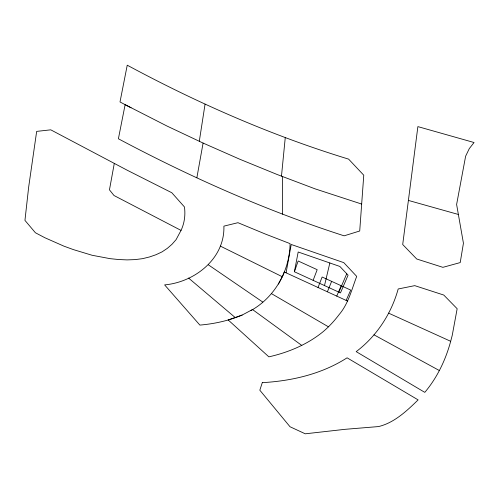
<?xml version="1.0" encoding="UTF-8"?>
<svg xmlns="http://www.w3.org/2000/svg" width="499" height="499" viewBox="0 0 499 499"><rect width="100%" height="100%" fill="white"/><g stroke="black" fill="none" stroke-linecap="round" stroke-linejoin="round"><path stroke-width="0.75" d="M361.669 204.06L359.717 230.993L344.129 235.827C266.054 210.678 190.774 177.257 118.4 138.778L125.124 104.665L166.872 125.979L203.093 143.063L239.826 159.256L277.145 174.5L315.125 188.865L361.669 204.06L363.765 175.218L348.626 159.131C271.818 135.666 197.891 103.274 127.239 65.194L120.003 101.952L131.075 107.809M281.473 176.147L285.266 137.524M408.4 200.423L417.875 126.609L474.05 142.514L469.297 148.596L465.629 156.187L456.616 204.471L463.434 243.231L460.209 262.58L442.887 267.333L416.709 258.993L402.705 244.516L408.4 200.423L458.381 214.47M199.307 141.267L205.058 104.141M196.868 177.75L203.093 143.063M286.077 272.822L291.216 244.479L343.792 262.642L356.704 276.384C351.695 289.47 348.464 303.642 339.158 314.557C334.33 320.944 328.897 326.864 322.741 331.997C307.141 344.578 288.31 352.462 268.867 356.847L228.168 319.946L242.152 315.056L252.525 309.53L301.801 345.445M114.296 163.385L109.456 189.851L113.997 195.508L181.037 230.401L176.097 239.626L172.005 244.285L167.315 248.359L162.038 251.883L156.025 254.708L149.532 256.954L142.595 258.657L135.067 259.611L127.083 259.898L118.7 259.536L110.079 258.657L92.103 255.27L73.422 249.612L63.953 246.169L44.898 237.749L35.404 232.759L24.95 220.383L28.668 187.056L36.664 131.387L50.773 129.834L127.37 170.309L171.812 192.739L184.449 206.948C185.547 214.932 184.493 223.103 181.037 230.401M294.391 271.749L298.184 251.995L339.863 266.447L348.084 275.161L340.474 292.894L294.391 271.749L298.153 260.983L317.183 269.685L313.123 280.344M324.5 285.565L329.851 262.973M450.678 341.297C445.701 359.835 437.199 377.631 424.792 392.364L356.186 351.639C376.683 336.232 391.397 313.622 398.183 288.977L414.75 285.646L443.761 295.046L457.159 308.725L452.25 335.303L450.678 341.297L388.571 313.129M318.025 287.499L322.142 277.014L350.71 290.094L346.144 300.41M327.381 291.79L331.642 281.361M242.152 315.056C228.723 320.714 214.37 323.851 199.874 325.092L164.626 284.892C194.803 282.185 224.999 258.501 223.889 226.141L237.954 222.691L265.181 233.981L290.075 243.631C289.688 270.764 274.849 297.204 251.028 310.509M336.75 296.1L341.166 285.721M338.883 292.164L346.736 273.733M278.442 284.093L282.995 275.392L284.262 271.986L347.716 301.134M220.327 246.094L282.309 276.733M373.976 334.823L439.326 370.526M271.425 293.618L328.498 326.851M208.295 264.788L262.786 302.07M188.578 278.062L235.316 317.632M282.397 176.496L282.609 214.214M262.287 382.658L259.829 390.206L290.019 426.751L305.251 433.806L345.052 429.321L378.598 426.564C394.291 422.765 406.828 410.914 418.118 399.886L347.092 357.814C321.818 374.032 291.971 380.968 262.287 382.658"/></g></svg>
